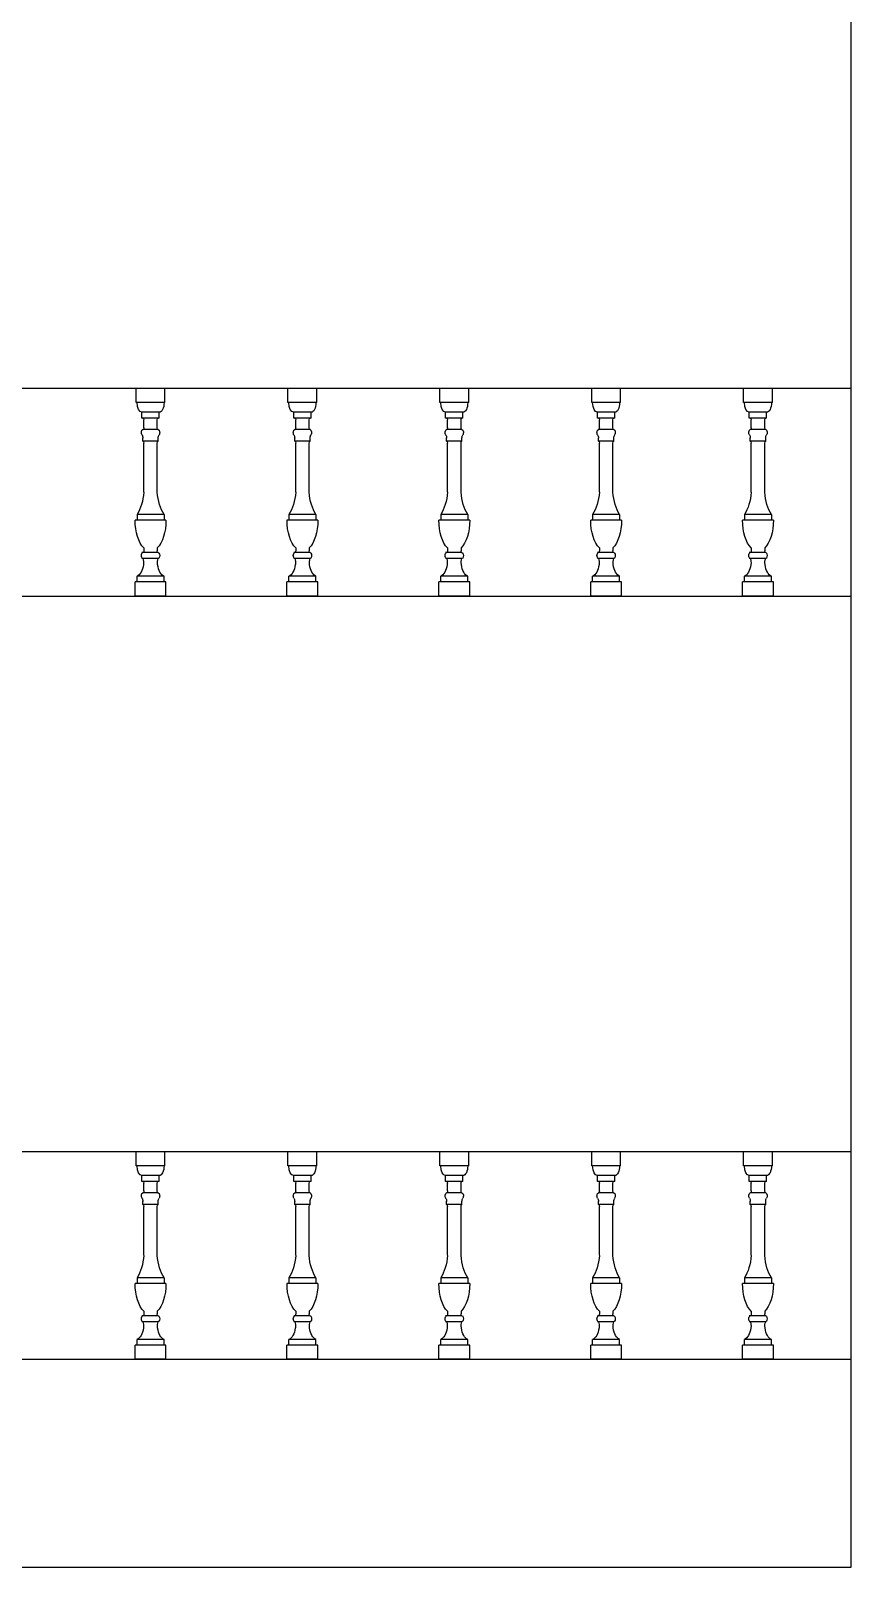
# Model space of a CAD drawing. Header units: metres. Extents: x 145568 to 146222, y 212280 to 212437.
# Drawn here: x 145995.51 to 145999.1, y 212395.85 to 212402.57 of the extents above; entities that cross this region are included whole.
import ezdxf

# ---------------------------------------------------------------- set-up
doc = ezdxf.new("R2010")
doc.units = ezdxf.units.M

msp = doc.modelspace()

# ---------------------------------------------------------------- linework, layer by layer
at = {"color": 0}
for p, q in [((145999.1019, 212395.8488, -0.0942), (145999.1019, 212403.4388, -0.0942)), ((145989.5819, 212401.0088, -0.0942), (145999.1019, 212401.0088, -0.0942)), ((145995.9714, 212400.9449, -0.0942), (145995.9714, 212401.0088, -0.0942)), ((145995.9714, 212401.0088, -0.0942), (145996.0979, 212401.0088, -0.0942)), ((145996.0979, 212400.9449, -0.0942), (145996.0979, 212401.0088, -0.0942)), ((145996.6361, 212400.9449, -0.0942), (145996.6361, 212401.0088, -0.0942)), ((145996.6361, 212401.0088, -0.0942), (145996.7626, 212401.0088, -0.0942)), ((145996.7626, 212400.9449, -0.0942), (145996.7626, 212401.0088, -0.0942)), ((145997.3008, 212400.9449, -0.0942), (145997.3008, 212401.0088, -0.0942)), ((145997.3008, 212401.0088, -0.0942), (145997.4273, 212401.0088, -0.0942)), ((145997.4273, 212400.9449, -0.0942), (145997.4273, 212401.0088, -0.0942)), ((145997.9655, 212400.9449, -0.0942), (145997.9655, 212401.0088, -0.0942)), ((145997.9655, 212401.0088, -0.0942), (145998.092, 212401.0088, -0.0942)), ((145998.092, 212400.9449, -0.0942), (145998.092, 212401.0088, -0.0942)), ((145998.6302, 212400.9449, -0.0942), (145998.6302, 212401.0088, -0.0942)), ((145998.6302, 212401.0088, -0.0942), (145998.7567, 212401.0088, -0.0942)), ((145998.7567, 212400.9449, -0.0942), (145998.7567, 212401.0088, -0.0942)), ((145996.0979, 212400.9449, -0.0942), (145995.9714, 212400.9449, -0.0942)), ((145996.0726, 212400.9027, -0.0942), (145995.9967, 212400.9027, -0.0942)), ((145995.9967, 212400.8774, -0.0942), (145995.9967, 212400.9027, -0.0942)), ((145996.0726, 212400.8774, -0.0942), (145996.0726, 212400.9027, -0.0942)), ((145996.7626, 212400.9449, -0.0942), (145996.6361, 212400.9449, -0.0942)), ((145996.7373, 212400.9027, -0.0942), (145996.6614, 212400.9027, -0.0942)), ((145996.6614, 212400.8774, -0.0942), (145996.6614, 212400.9027, -0.0942)), ((145996.7373, 212400.8774, -0.0942), (145996.7373, 212400.9027, -0.0942)), ((145997.4273, 212400.9449, -0.0942), (145997.3008, 212400.9449, -0.0942)), ((145997.402, 212400.9027, -0.0942), (145997.3261, 212400.9027, -0.0942)), ((145997.3261, 212400.8774, -0.0942), (145997.3261, 212400.9027, -0.0942)), ((145997.402, 212400.8774, -0.0942), (145997.402, 212400.9027, -0.0942)), ((145998.092, 212400.9449, -0.0942), (145997.9655, 212400.9449, -0.0942)), ((145998.0667, 212400.9027, -0.0942), (145997.9908, 212400.9027, -0.0942)), ((145997.9908, 212400.8774, -0.0942), (145997.9908, 212400.9027, -0.0942)), ((145998.0667, 212400.8774, -0.0942), (145998.0667, 212400.9027, -0.0942)), ((145998.7567, 212400.9449, -0.0942), (145998.6302, 212400.9449, -0.0942)), ((145998.7314, 212400.9027, -0.0942), (145998.6555, 212400.9027, -0.0942)), ((145998.6555, 212400.8774, -0.0942), (145998.6555, 212400.9027, -0.0942)), ((145998.7314, 212400.8774, -0.0942), (145998.7314, 212400.9027, -0.0942)), ((145996.0726, 212400.8774, -0.0942), (145995.9967, 212400.8774, -0.0942)), ((145996.0684, 212400.8269, -0.0942), (145996.001, 212400.8269, -0.0942)), ((145996.0052, 212400.8353, -0.0942), (145996.0052, 212400.869, -0.0942)), ((145996.0642, 212400.8353, -0.0942), (145996.0642, 212400.869, -0.0942)), ((145996.7373, 212400.8774, -0.0942), (145996.6614, 212400.8774, -0.0942)), ((145996.7331, 212400.8269, -0.0942), (145996.6657, 212400.8269, -0.0942)), ((145996.6699, 212400.8353, -0.0942), (145996.6699, 212400.869, -0.0942)), ((145996.7289, 212400.8353, -0.0942), (145996.7289, 212400.869, -0.0942)), ((145997.402, 212400.8774, -0.0942), (145997.3261, 212400.8774, -0.0942)), ((145997.3978, 212400.8269, -0.0942), (145997.3304, 212400.8269, -0.0942)), ((145997.3346, 212400.8353, -0.0942), (145997.3346, 212400.869, -0.0942)), ((145997.3936, 212400.8353, -0.0942), (145997.3936, 212400.869, -0.0942)), ((145998.0667, 212400.8774, -0.0942), (145997.9908, 212400.8774, -0.0942)), ((145998.0625, 212400.8269, -0.0942), (145997.9951, 212400.8269, -0.0942)), ((145997.9993, 212400.8353, -0.0942), (145997.9993, 212400.869, -0.0942)), ((145998.0583, 212400.8353, -0.0942), (145998.0583, 212400.869, -0.0942)), ((145998.7314, 212400.8774, -0.0942), (145998.6555, 212400.8774, -0.0942)), ((145998.7272, 212400.8269, -0.0942), (145998.6598, 212400.8269, -0.0942)), ((145998.664, 212400.8353, -0.0942), (145998.664, 212400.869, -0.0942)), ((145998.723, 212400.8353, -0.0942), (145998.723, 212400.869, -0.0942)), ((145996.001, 212400.7763, -0.0942), (145996.001, 212400.7906, -0.0942)), ((145996.0684, 212400.7763, -0.0942), (145996.001, 212400.7763, -0.0942)), ((145996.0052, 212400.5538, -0.0942), (145996.0052, 212400.7678, -0.0942)), ((145996.0642, 212400.5538, -0.0942), (145996.0642, 212400.7678, -0.0942)), ((145996.0684, 212400.7763, -0.0942), (145996.0684, 212400.7906, -0.0942)), ((145996.6657, 212400.7763, -0.0942), (145996.6657, 212400.7906, -0.0942)), ((145996.7331, 212400.7763, -0.0942), (145996.6657, 212400.7763, -0.0942)), ((145996.6699, 212400.5538, -0.0942), (145996.6699, 212400.7678, -0.0942)), ((145996.7289, 212400.5538, -0.0942), (145996.7289, 212400.7678, -0.0942)), ((145996.7331, 212400.7763, -0.0942), (145996.7331, 212400.7906, -0.0942)), ((145997.3304, 212400.7763, -0.0942), (145997.3304, 212400.7906, -0.0942)), ((145997.3978, 212400.7763, -0.0942), (145997.3304, 212400.7763, -0.0942)), ((145997.3346, 212400.5538, -0.0942), (145997.3346, 212400.7678, -0.0942)), ((145997.3936, 212400.5538, -0.0942), (145997.3936, 212400.7678, -0.0942)), ((145997.3978, 212400.7763, -0.0942), (145997.3978, 212400.7906, -0.0942)), ((145997.9951, 212400.7763, -0.0942), (145997.9951, 212400.7906, -0.0942)), ((145998.0625, 212400.7763, -0.0942), (145997.9951, 212400.7763, -0.0942)), ((145997.9993, 212400.5538, -0.0942), (145997.9993, 212400.7678, -0.0942)), ((145998.0583, 212400.5538, -0.0942), (145998.0583, 212400.7678, -0.0942)), ((145998.0625, 212400.7763, -0.0942), (145998.0625, 212400.7906, -0.0942)), ((145998.6598, 212400.7763, -0.0942), (145998.6598, 212400.7906, -0.0942)), ((145998.7272, 212400.7763, -0.0942), (145998.6598, 212400.7763, -0.0942)), ((145998.664, 212400.5538, -0.0942), (145998.664, 212400.7678, -0.0942)), ((145998.723, 212400.5538, -0.0942), (145998.723, 212400.7678, -0.0942)), ((145998.7272, 212400.7763, -0.0942), (145998.7272, 212400.7906, -0.0942)), ((145996.1021, 212400.4306, -0.0942), (145995.9672, 212400.4306, -0.0942)), ((145996.0937, 212400.4559, -0.0942), (145995.9757, 212400.4559, -0.0942)), ((145996.0937, 212400.4559, -0.0942), (145995.9757, 212400.4559, -0.0942)), ((145995.9757, 212400.4559, -0.0942), (145995.9757, 212400.4306, -0.0942)), ((145996.0937, 212400.4559, -0.0942), (145996.0937, 212400.4306, -0.0942)), ((145996.7668, 212400.4306, -0.0942), (145996.6319, 212400.4306, -0.0942)), ((145996.7584, 212400.4559, -0.0942), (145996.6404, 212400.4559, -0.0942)), ((145996.7584, 212400.4559, -0.0942), (145996.6404, 212400.4559, -0.0942)), ((145996.6404, 212400.4559, -0.0942), (145996.6404, 212400.4306, -0.0942)), ((145996.7584, 212400.4559, -0.0942), (145996.7584, 212400.4306, -0.0942)), ((145997.4315, 212400.4306, -0.0942), (145997.2966, 212400.4306, -0.0942)), ((145997.4231, 212400.4559, -0.0942), (145997.3051, 212400.4559, -0.0942)), ((145997.4231, 212400.4559, -0.0942), (145997.3051, 212400.4559, -0.0942)), ((145997.3051, 212400.4559, -0.0942), (145997.3051, 212400.4306, -0.0942)), ((145997.4231, 212400.4559, -0.0942), (145997.4231, 212400.4306, -0.0942)), ((145998.0962, 212400.4306, -0.0942), (145997.9613, 212400.4306, -0.0942)), ((145998.0878, 212400.4559, -0.0942), (145997.9698, 212400.4559, -0.0942)), ((145998.0878, 212400.4559, -0.0942), (145997.9698, 212400.4559, -0.0942)), ((145997.9698, 212400.4559, -0.0942), (145997.9698, 212400.4306, -0.0942)), ((145998.0878, 212400.4559, -0.0942), (145998.0878, 212400.4306, -0.0942)), ((145998.7609, 212400.4306, -0.0942), (145998.626, 212400.4306, -0.0942)), ((145998.7525, 212400.4559, -0.0942), (145998.6345, 212400.4559, -0.0942)), ((145998.7525, 212400.4559, -0.0942), (145998.6345, 212400.4559, -0.0942)), ((145998.6345, 212400.4559, -0.0942), (145998.6345, 212400.4306, -0.0942)), ((145998.7525, 212400.4559, -0.0942), (145998.7525, 212400.4306, -0.0942)), ((145996.0684, 212400.2886, -0.0942), (145995.9967, 212400.2886, -0.0942)), ((145996.0052, 212400.3093, -0.0942), (145996.0052, 212400.2971, -0.0942)), ((145996.0642, 212400.3093, -0.0942), (145996.0642, 212400.2971, -0.0942)), ((145996.7331, 212400.2886, -0.0942), (145996.6614, 212400.2886, -0.0942)), ((145996.6699, 212400.3093, -0.0942), (145996.6699, 212400.2971, -0.0942)), ((145996.7289, 212400.3093, -0.0942), (145996.7289, 212400.2971, -0.0942)), ((145997.3978, 212400.2886, -0.0942), (145997.3261, 212400.2886, -0.0942)), ((145997.3346, 212400.3093, -0.0942), (145997.3346, 212400.2971, -0.0942)), ((145997.3936, 212400.3093, -0.0942), (145997.3936, 212400.2971, -0.0942)), ((145998.0625, 212400.2886, -0.0942), (145997.9908, 212400.2886, -0.0942)), ((145997.9993, 212400.3093, -0.0942), (145997.9993, 212400.2971, -0.0942)), ((145998.0583, 212400.3093, -0.0942), (145998.0583, 212400.2971, -0.0942)), ((145998.7272, 212400.2886, -0.0942), (145998.6555, 212400.2886, -0.0942)), ((145998.664, 212400.3093, -0.0942), (145998.664, 212400.2971, -0.0942)), ((145998.723, 212400.3093, -0.0942), (145998.723, 212400.2971, -0.0942)), ((145996.0684, 212400.2633, -0.0942), (145995.9967, 212400.2633, -0.0942)), ((145996.7331, 212400.2633, -0.0942), (145996.6614, 212400.2633, -0.0942)), ((145997.3978, 212400.2633, -0.0942), (145997.3261, 212400.2633, -0.0942)), ((145998.0625, 212400.2633, -0.0942), (145997.9908, 212400.2633, -0.0942)), ((145998.7272, 212400.2633, -0.0942), (145998.6555, 212400.2633, -0.0942)), ((145996.1021, 212400.1608, -0.0942), (145995.9672, 212400.1608, -0.0942)), ((145995.9672, 212400.0988, -0.0942), (145995.9672, 212400.1608, -0.0942)), ((145995.9672, 212400.0988, -0.0942), (145995.9672, 212400.1608, -0.0942)), ((145996.0937, 212400.1861, -0.0942), (145995.9757, 212400.1861, -0.0942)), ((145995.9757, 212400.1608, -0.0942), (145995.9757, 212400.1861, -0.0942)), ((145996.0937, 212400.1608, -0.0942), (145996.0937, 212400.1861, -0.0942)), ((145996.1021, 212400.0988, -0.0942), (145996.1021, 212400.1608, -0.0942)), ((145996.1021, 212400.0988, -0.0942), (145996.1021, 212400.1608, -0.0942)), ((145996.7668, 212400.1608, -0.0942), (145996.6319, 212400.1608, -0.0942)), ((145996.6319, 212400.0988, -0.0942), (145996.6319, 212400.1608, -0.0942)), ((145996.6319, 212400.0988, -0.0942), (145996.6319, 212400.1608, -0.0942)), ((145996.7584, 212400.1861, -0.0942), (145996.6404, 212400.1861, -0.0942)), ((145996.6404, 212400.1608, -0.0942), (145996.6404, 212400.1861, -0.0942)), ((145996.7584, 212400.1608, -0.0942), (145996.7584, 212400.1861, -0.0942)), ((145996.7668, 212400.0988, -0.0942), (145996.7668, 212400.1608, -0.0942)), ((145996.7668, 212400.0988, -0.0942), (145996.7668, 212400.1608, -0.0942)), ((145997.4315, 212400.1608, -0.0942), (145997.2966, 212400.1608, -0.0942)), ((145997.2966, 212400.0988, -0.0942), (145997.2966, 212400.1608, -0.0942)), ((145997.2966, 212400.0988, -0.0942), (145997.2966, 212400.1608, -0.0942)), ((145997.4231, 212400.1861, -0.0942), (145997.3051, 212400.1861, -0.0942)), ((145997.3051, 212400.1608, -0.0942), (145997.3051, 212400.1861, -0.0942)), ((145997.4231, 212400.1608, -0.0942), (145997.4231, 212400.1861, -0.0942)), ((145997.4315, 212400.0988, -0.0942), (145997.4315, 212400.1608, -0.0942)), ((145997.4315, 212400.0988, -0.0942), (145997.4315, 212400.1608, -0.0942)), ((145998.0962, 212400.1608, -0.0942), (145997.9613, 212400.1608, -0.0942)), ((145997.9613, 212400.0988, -0.0942), (145997.9613, 212400.1608, -0.0942)), ((145997.9613, 212400.0988, -0.0942), (145997.9613, 212400.1608, -0.0942)), ((145998.0878, 212400.1861, -0.0942), (145997.9698, 212400.1861, -0.0942)), ((145997.9698, 212400.1608, -0.0942), (145997.9698, 212400.1861, -0.0942)), ((145998.0878, 212400.1608, -0.0942), (145998.0878, 212400.1861, -0.0942)), ((145998.0962, 212400.0988, -0.0942), (145998.0962, 212400.1608, -0.0942)), ((145998.0962, 212400.0988, -0.0942), (145998.0962, 212400.1608, -0.0942)), ((145998.7609, 212400.1608, -0.0942), (145998.626, 212400.1608, -0.0942)), ((145998.626, 212400.0988, -0.0942), (145998.626, 212400.1608, -0.0942)), ((145998.626, 212400.0988, -0.0942), (145998.626, 212400.1608, -0.0942)), ((145998.7525, 212400.1861, -0.0942), (145998.6345, 212400.1861, -0.0942)), ((145998.6345, 212400.1608, -0.0942), (145998.6345, 212400.1861, -0.0942)), ((145998.7525, 212400.1608, -0.0942), (145998.7525, 212400.1861, -0.0942)), ((145998.7609, 212400.0988, -0.0942), (145998.7609, 212400.1608, -0.0942)), ((145998.7609, 212400.0988, -0.0942), (145998.7609, 212400.1608, -0.0942)), ((145989.5819, 212400.0988, -0.0942), (145999.1019, 212400.0988, -0.0942)), ((145996.1021, 212400.0988, -0.0942), (145995.9672, 212400.0988, -0.0942)), ((145996.7668, 212400.0988, -0.0942), (145996.6319, 212400.0988, -0.0942)), ((145997.4315, 212400.0988, -0.0942), (145997.2966, 212400.0988, -0.0942)), ((145998.0962, 212400.0988, -0.0942), (145997.9613, 212400.0988, -0.0942)), ((145998.7609, 212400.0988, -0.0942), (145998.626, 212400.0988, -0.0942)), ((145989.5819, 212397.6688, -0.0942), (145999.1019, 212397.6688, -0.0942)), ((145995.9714, 212397.6049, -0.0942), (145995.9714, 212397.6688, -0.0942)), ((145995.9714, 212397.6688, -0.0942), (145996.0979, 212397.6688, -0.0942)), ((145996.0979, 212397.6049, -0.0942), (145996.0979, 212397.6688, -0.0942)), ((145996.6361, 212397.6049, -0.0942), (145996.6361, 212397.6688, -0.0942)), ((145996.6361, 212397.6688, -0.0942), (145996.7626, 212397.6688, -0.0942)), ((145996.7626, 212397.6049, -0.0942), (145996.7626, 212397.6688, -0.0942)), ((145997.3008, 212397.6049, -0.0942), (145997.3008, 212397.6688, -0.0942)), ((145997.3008, 212397.6688, -0.0942), (145997.4273, 212397.6688, -0.0942)), ((145997.4273, 212397.6049, -0.0942), (145997.4273, 212397.6688, -0.0942)), ((145997.9655, 212397.6049, -0.0942), (145997.9655, 212397.6688, -0.0942)), ((145997.9655, 212397.6688, -0.0942), (145998.092, 212397.6688, -0.0942)), ((145998.092, 212397.6049, -0.0942), (145998.092, 212397.6688, -0.0942)), ((145998.6302, 212397.6049, -0.0942), (145998.6302, 212397.6688, -0.0942)), ((145998.6302, 212397.6688, -0.0942), (145998.7567, 212397.6688, -0.0942)), ((145998.7567, 212397.6049, -0.0942), (145998.7567, 212397.6688, -0.0942)), ((145996.0979, 212397.6049, -0.0942), (145995.9714, 212397.6049, -0.0942)), ((145996.7626, 212397.6049, -0.0942), (145996.6361, 212397.6049, -0.0942)), ((145997.4273, 212397.6049, -0.0942), (145997.3008, 212397.6049, -0.0942)), ((145998.092, 212397.6049, -0.0942), (145997.9655, 212397.6049, -0.0942)), ((145998.7567, 212397.6049, -0.0942), (145998.6302, 212397.6049, -0.0942)), ((145996.0726, 212397.5627, -0.0942), (145995.9967, 212397.5627, -0.0942)), ((145995.9967, 212397.5374, -0.0942), (145995.9967, 212397.5627, -0.0942)), ((145996.0726, 212397.5374, -0.0942), (145995.9967, 212397.5374, -0.0942)), ((145996.0052, 212397.4953, -0.0942), (145996.0052, 212397.529, -0.0942)), ((145996.0642, 212397.4953, -0.0942), (145996.0642, 212397.529, -0.0942)), ((145996.0726, 212397.5374, -0.0942), (145996.0726, 212397.5627, -0.0942)), ((145996.7373, 212397.5627, -0.0942), (145996.6614, 212397.5627, -0.0942)), ((145996.6614, 212397.5374, -0.0942), (145996.6614, 212397.5627, -0.0942)), ((145996.7373, 212397.5374, -0.0942), (145996.6614, 212397.5374, -0.0942)), ((145996.6699, 212397.4953, -0.0942), (145996.6699, 212397.529, -0.0942)), ((145996.7289, 212397.4953, -0.0942), (145996.7289, 212397.529, -0.0942)), ((145996.7373, 212397.5374, -0.0942), (145996.7373, 212397.5627, -0.0942)), ((145997.402, 212397.5627, -0.0942), (145997.3261, 212397.5627, -0.0942)), ((145997.3261, 212397.5374, -0.0942), (145997.3261, 212397.5627, -0.0942)), ((145997.402, 212397.5374, -0.0942), (145997.3261, 212397.5374, -0.0942)), ((145997.3346, 212397.4953, -0.0942), (145997.3346, 212397.529, -0.0942)), ((145997.3936, 212397.4953, -0.0942), (145997.3936, 212397.529, -0.0942)), ((145997.402, 212397.5374, -0.0942), (145997.402, 212397.5627, -0.0942)), ((145998.0667, 212397.5627, -0.0942), (145997.9908, 212397.5627, -0.0942)), ((145997.9908, 212397.5374, -0.0942), (145997.9908, 212397.5627, -0.0942)), ((145998.0667, 212397.5374, -0.0942), (145997.9908, 212397.5374, -0.0942)), ((145997.9993, 212397.4953, -0.0942), (145997.9993, 212397.529, -0.0942)), ((145998.0583, 212397.4953, -0.0942), (145998.0583, 212397.529, -0.0942)), ((145998.0667, 212397.5374, -0.0942), (145998.0667, 212397.5627, -0.0942)), ((145998.7314, 212397.5627, -0.0942), (145998.6555, 212397.5627, -0.0942)), ((145998.6555, 212397.5374, -0.0942), (145998.6555, 212397.5627, -0.0942)), ((145998.7314, 212397.5374, -0.0942), (145998.6555, 212397.5374, -0.0942)), ((145998.664, 212397.4953, -0.0942), (145998.664, 212397.529, -0.0942)), ((145998.723, 212397.4953, -0.0942), (145998.723, 212397.529, -0.0942)), ((145998.7314, 212397.5374, -0.0942), (145998.7314, 212397.5627, -0.0942)), ((145996.0684, 212397.4869, -0.0942), (145996.001, 212397.4869, -0.0942)), ((145996.7331, 212397.4869, -0.0942), (145996.6657, 212397.4869, -0.0942)), ((145997.3978, 212397.4869, -0.0942), (145997.3304, 212397.4869, -0.0942)), ((145998.0625, 212397.4869, -0.0942), (145997.9951, 212397.4869, -0.0942)), ((145998.7272, 212397.4869, -0.0942), (145998.6598, 212397.4869, -0.0942)), ((145996.001, 212397.4363, -0.0942), (145996.001, 212397.4506, -0.0942)), ((145996.0684, 212397.4363, -0.0942), (145996.001, 212397.4363, -0.0942)), ((145996.0052, 212397.2138, -0.0942), (145996.0052, 212397.4278, -0.0942)), ((145996.0642, 212397.2138, -0.0942), (145996.0642, 212397.4278, -0.0942)), ((145996.0684, 212397.4363, -0.0942), (145996.0684, 212397.4506, -0.0942)), ((145996.6657, 212397.4363, -0.0942), (145996.6657, 212397.4506, -0.0942)), ((145996.7331, 212397.4363, -0.0942), (145996.6657, 212397.4363, -0.0942)), ((145996.6699, 212397.2138, -0.0942), (145996.6699, 212397.4278, -0.0942)), ((145996.7289, 212397.2138, -0.0942), (145996.7289, 212397.4278, -0.0942)), ((145996.7331, 212397.4363, -0.0942), (145996.7331, 212397.4506, -0.0942)), ((145997.3304, 212397.4363, -0.0942), (145997.3304, 212397.4506, -0.0942)), ((145997.3978, 212397.4363, -0.0942), (145997.3304, 212397.4363, -0.0942)), ((145997.3346, 212397.2138, -0.0942), (145997.3346, 212397.4278, -0.0942)), ((145997.3936, 212397.2138, -0.0942), (145997.3936, 212397.4278, -0.0942)), ((145997.3978, 212397.4363, -0.0942), (145997.3978, 212397.4506, -0.0942)), ((145997.9951, 212397.4363, -0.0942), (145997.9951, 212397.4506, -0.0942)), ((145998.0625, 212397.4363, -0.0942), (145997.9951, 212397.4363, -0.0942)), ((145997.9993, 212397.2138, -0.0942), (145997.9993, 212397.4278, -0.0942)), ((145998.0583, 212397.2138, -0.0942), (145998.0583, 212397.4278, -0.0942)), ((145998.0625, 212397.4363, -0.0942), (145998.0625, 212397.4506, -0.0942)), ((145998.6598, 212397.4363, -0.0942), (145998.6598, 212397.4506, -0.0942)), ((145998.7272, 212397.4363, -0.0942), (145998.6598, 212397.4363, -0.0942)), ((145998.664, 212397.2138, -0.0942), (145998.664, 212397.4278, -0.0942)), ((145998.723, 212397.2138, -0.0942), (145998.723, 212397.4278, -0.0942)), ((145998.7272, 212397.4363, -0.0942), (145998.7272, 212397.4506, -0.0942)), ((145996.1021, 212397.0906, -0.0942), (145995.9672, 212397.0906, -0.0942)), ((145996.0937, 212397.1159, -0.0942), (145995.9757, 212397.1159, -0.0942)), ((145996.0937, 212397.1159, -0.0942), (145995.9757, 212397.1159, -0.0942)), ((145995.9757, 212397.1159, -0.0942), (145995.9757, 212397.0906, -0.0942)), ((145996.0937, 212397.1159, -0.0942), (145996.0937, 212397.0906, -0.0942)), ((145996.7668, 212397.0906, -0.0942), (145996.6319, 212397.0906, -0.0942)), ((145996.7584, 212397.1159, -0.0942), (145996.6404, 212397.1159, -0.0942)), ((145996.7584, 212397.1159, -0.0942), (145996.6404, 212397.1159, -0.0942)), ((145996.6404, 212397.1159, -0.0942), (145996.6404, 212397.0906, -0.0942)), ((145996.7584, 212397.1159, -0.0942), (145996.7584, 212397.0906, -0.0942)), ((145997.4315, 212397.0906, -0.0942), (145997.2966, 212397.0906, -0.0942)), ((145997.4231, 212397.1159, -0.0942), (145997.3051, 212397.1159, -0.0942)), ((145997.4231, 212397.1159, -0.0942), (145997.3051, 212397.1159, -0.0942)), ((145997.3051, 212397.1159, -0.0942), (145997.3051, 212397.0906, -0.0942)), ((145997.4231, 212397.1159, -0.0942), (145997.4231, 212397.0906, -0.0942)), ((145998.0962, 212397.0906, -0.0942), (145997.9613, 212397.0906, -0.0942)), ((145998.0878, 212397.1159, -0.0942), (145997.9698, 212397.1159, -0.0942)), ((145998.0878, 212397.1159, -0.0942), (145997.9698, 212397.1159, -0.0942)), ((145997.9698, 212397.1159, -0.0942), (145997.9698, 212397.0906, -0.0942)), ((145998.0878, 212397.1159, -0.0942), (145998.0878, 212397.0906, -0.0942)), ((145998.7609, 212397.0906, -0.0942), (145998.626, 212397.0906, -0.0942)), ((145998.7525, 212397.1159, -0.0942), (145998.6345, 212397.1159, -0.0942)), ((145998.7525, 212397.1159, -0.0942), (145998.6345, 212397.1159, -0.0942)), ((145998.6345, 212397.1159, -0.0942), (145998.6345, 212397.0906, -0.0942)), ((145998.7525, 212397.1159, -0.0942), (145998.7525, 212397.0906, -0.0942)), ((145996.0684, 212396.9486, -0.0942), (145995.9967, 212396.9486, -0.0942)), ((145996.0684, 212396.9233, -0.0942), (145995.9967, 212396.9233, -0.0942)), ((145996.0052, 212396.9693, -0.0942), (145996.0052, 212396.9571, -0.0942)), ((145996.0642, 212396.9693, -0.0942), (145996.0642, 212396.9571, -0.0942)), ((145996.7331, 212396.9486, -0.0942), (145996.6614, 212396.9486, -0.0942)), ((145996.7331, 212396.9233, -0.0942), (145996.6614, 212396.9233, -0.0942)), ((145996.6699, 212396.9693, -0.0942), (145996.6699, 212396.9571, -0.0942)), ((145996.7289, 212396.9693, -0.0942), (145996.7289, 212396.9571, -0.0942)), ((145997.3978, 212396.9486, -0.0942), (145997.3261, 212396.9486, -0.0942)), ((145997.3978, 212396.9233, -0.0942), (145997.3261, 212396.9233, -0.0942)), ((145997.3346, 212396.9693, -0.0942), (145997.3346, 212396.9571, -0.0942)), ((145997.3936, 212396.9693, -0.0942), (145997.3936, 212396.9571, -0.0942)), ((145998.0625, 212396.9486, -0.0942), (145997.9908, 212396.9486, -0.0942)), ((145998.0625, 212396.9233, -0.0942), (145997.9908, 212396.9233, -0.0942)), ((145997.9993, 212396.9693, -0.0942), (145997.9993, 212396.9571, -0.0942)), ((145998.0583, 212396.9693, -0.0942), (145998.0583, 212396.9571, -0.0942)), ((145998.7272, 212396.9486, -0.0942), (145998.6555, 212396.9486, -0.0942)), ((145998.7272, 212396.9233, -0.0942), (145998.6555, 212396.9233, -0.0942)), ((145998.664, 212396.9693, -0.0942), (145998.664, 212396.9571, -0.0942)), ((145998.723, 212396.9693, -0.0942), (145998.723, 212396.9571, -0.0942)), ((145996.1021, 212396.8208, -0.0942), (145995.9672, 212396.8208, -0.0942)), ((145995.9672, 212396.7588, -0.0942), (145995.9672, 212396.8208, -0.0942)), ((145995.9672, 212396.7588, -0.0942), (145995.9672, 212396.8208, -0.0942)), ((145996.0937, 212396.8461, -0.0942), (145995.9757, 212396.8461, -0.0942)), ((145995.9757, 212396.8208, -0.0942), (145995.9757, 212396.8461, -0.0942)), ((145996.0937, 212396.8208, -0.0942), (145996.0937, 212396.8461, -0.0942)), ((145996.1021, 212396.7588, -0.0942), (145996.1021, 212396.8208, -0.0942)), ((145996.1021, 212396.7588, -0.0942), (145996.1021, 212396.8208, -0.0942)), ((145996.7668, 212396.8208, -0.0942), (145996.6319, 212396.8208, -0.0942)), ((145996.6319, 212396.7588, -0.0942), (145996.6319, 212396.8208, -0.0942)), ((145996.6319, 212396.7588, -0.0942), (145996.6319, 212396.8208, -0.0942)), ((145996.7584, 212396.8461, -0.0942), (145996.6404, 212396.8461, -0.0942)), ((145996.6404, 212396.8208, -0.0942), (145996.6404, 212396.8461, -0.0942)), ((145996.7584, 212396.8208, -0.0942), (145996.7584, 212396.8461, -0.0942)), ((145996.7668, 212396.7588, -0.0942), (145996.7668, 212396.8208, -0.0942)), ((145996.7668, 212396.7588, -0.0942), (145996.7668, 212396.8208, -0.0942)), ((145997.4315, 212396.8208, -0.0942), (145997.2966, 212396.8208, -0.0942)), ((145997.2966, 212396.7588, -0.0942), (145997.2966, 212396.8208, -0.0942)), ((145997.2966, 212396.7588, -0.0942), (145997.2966, 212396.8208, -0.0942)), ((145997.4231, 212396.8461, -0.0942), (145997.3051, 212396.8461, -0.0942)), ((145997.3051, 212396.8208, -0.0942), (145997.3051, 212396.8461, -0.0942)), ((145997.4231, 212396.8208, -0.0942), (145997.4231, 212396.8461, -0.0942)), ((145997.4315, 212396.7588, -0.0942), (145997.4315, 212396.8208, -0.0942)), ((145997.4315, 212396.7588, -0.0942), (145997.4315, 212396.8208, -0.0942)), ((145998.0962, 212396.8208, -0.0942), (145997.9613, 212396.8208, -0.0942)), ((145997.9613, 212396.7588, -0.0942), (145997.9613, 212396.8208, -0.0942)), ((145997.9613, 212396.7588, -0.0942), (145997.9613, 212396.8208, -0.0942)), ((145998.0878, 212396.8461, -0.0942), (145997.9698, 212396.8461, -0.0942)), ((145997.9698, 212396.8208, -0.0942), (145997.9698, 212396.8461, -0.0942)), ((145998.0878, 212396.8208, -0.0942), (145998.0878, 212396.8461, -0.0942)), ((145998.0962, 212396.7588, -0.0942), (145998.0962, 212396.8208, -0.0942)), ((145998.0962, 212396.7588, -0.0942), (145998.0962, 212396.8208, -0.0942)), ((145998.7609, 212396.8208, -0.0942), (145998.626, 212396.8208, -0.0942)), ((145998.626, 212396.7588, -0.0942), (145998.626, 212396.8208, -0.0942)), ((145998.626, 212396.7588, -0.0942), (145998.626, 212396.8208, -0.0942)), ((145998.7525, 212396.8461, -0.0942), (145998.6345, 212396.8461, -0.0942)), ((145998.6345, 212396.8208, -0.0942), (145998.6345, 212396.8461, -0.0942)), ((145998.7525, 212396.8208, -0.0942), (145998.7525, 212396.8461, -0.0942)), ((145998.7609, 212396.7588, -0.0942), (145998.7609, 212396.8208, -0.0942)), ((145998.7609, 212396.7588, -0.0942), (145998.7609, 212396.8208, -0.0942)), ((145987.0719, 212396.7588, -0.0942), (145999.1019, 212396.7588, -0.0942)), ((145996.1021, 212396.7588, -0.0942), (145995.9672, 212396.7588, -0.0942)), ((145996.7668, 212396.7588, -0.0942), (145996.6319, 212396.7588, -0.0942)), ((145997.4315, 212396.7588, -0.0942), (145997.2966, 212396.7588, -0.0942)), ((145998.0962, 212396.7588, -0.0942), (145997.9613, 212396.7588, -0.0942)), ((145998.7609, 212396.7588, -0.0942), (145998.626, 212396.7588, -0.0942)), ((145989.8119, 212395.8488, -0.0942), (145999.1019, 212395.8488, -0.0942))]:
    msp.add_line(p, q, dxfattribs=at)
at = {"color": 0, "extrusion": (0, 0, -1)}
for centre, major_axis, start_param, end_param in [((145995.9967, 212400.9449, -0.0942), (0, 0.0422), 3.141593, 4.712389), ((145996.0726, 212400.9449, -0.0942), (0, 0.0422), 1.570796, 3.141593), ((145996.6614, 212400.9449, -0.0942), (0, 0.0422), 3.141593, 4.712389), ((145996.7373, 212400.9449, -0.0942), (0, 0.0422), 1.570796, 3.141593), ((145997.3261, 212400.9449, -0.0942), (0, 0.0422), 3.141593, 4.712389), ((145997.402, 212400.9449, -0.0942), (0, 0.0422), 1.570796, 3.141593), ((145997.9908, 212400.9449, -0.0942), (0, 0.0422), 3.141593, 4.712389), ((145998.0667, 212400.9449, -0.0942), (0, 0.0422), 1.570796, 3.141593), ((145998.6555, 212400.9449, -0.0942), (0, 0.0422), 3.141593, 4.712389), ((145998.7314, 212400.9449, -0.0942), (0, 0.0422), 1.570796, 3.141593), ((145996.001, 212400.8142, -0.0942), (0, 0.0126), 3.700595, 6.283185), ((145996.001, 212400.869, -0.0942), (0, 0.00843), 0, 1.570796), ((145996.001, 212400.8353, -0.0942), (0, 0.00843), 1.570796, 3.141593), ((145996.0684, 212400.869, -0.0942), (0, 0.00843), -1.570796, 0), ((145996.0684, 212400.8353, -0.0942), (0, 0.00843), 3.141593, 4.712389), ((145996.0684, 212400.8142, -0.0942), (0, 0.0126), 0, 2.582591), ((145996.6657, 212400.8142, -0.0942), (0, 0.0126), 3.700595, 6.283185), ((145996.6657, 212400.869, -0.0942), (0, 0.00843), 0, 1.570796), ((145996.6657, 212400.8353, -0.0942), (0, 0.00843), 1.570796, 3.141593), ((145996.7331, 212400.869, -0.0942), (0, 0.00843), -1.570796, 0), ((145996.7331, 212400.8353, -0.0942), (0, 0.00843), 3.141593, 4.712389), ((145996.7331, 212400.8142, -0.0942), (0, 0.0126), 0, 2.582591), ((145997.3304, 212400.8142, -0.0942), (0, 0.0126), 3.700595, 6.283185), ((145997.3304, 212400.869, -0.0942), (0, 0.00843), 0, 1.570796), ((145997.3304, 212400.8353, -0.0942), (0, 0.00843), 1.570796, 3.141593), ((145997.3978, 212400.869, -0.0942), (0, 0.00843), -1.570796, 0), ((145997.3978, 212400.8353, -0.0942), (0, 0.00843), 3.141593, 4.712389), ((145997.3978, 212400.8142, -0.0942), (0, 0.0126), 0, 2.582591), ((145997.9951, 212400.8142, -0.0942), (0, 0.0126), 3.700595, 6.283185), ((145997.9951, 212400.869, -0.0942), (0, 0.00843), 0, 1.570796), ((145997.9951, 212400.8353, -0.0942), (0, 0.00843), 1.570796, 3.141593), ((145998.0625, 212400.869, -0.0942), (0, 0.00843), -1.570796, 0), ((145998.0625, 212400.8353, -0.0942), (0, 0.00843), 3.141593, 4.712389), ((145998.0625, 212400.8142, -0.0942), (0, 0.0126), 0, 2.582591), ((145998.6598, 212400.8142, -0.0942), (0, 0.0126), 3.700595, 6.283185), ((145998.6598, 212400.869, -0.0942), (0, 0.00843), 0, 1.570796), ((145998.6598, 212400.8353, -0.0942), (0, 0.00843), 1.570796, 3.141593), ((145998.7272, 212400.869, -0.0942), (0, 0.00843), -1.570796, 0), ((145998.7272, 212400.8353, -0.0942), (0, 0.00843), 3.141593, 4.712389), ((145998.7272, 212400.8142, -0.0942), (0, 0.0126), 0, 2.582591), ((145995.9923, 212400.7898, -0.0942), (0, 0.0173), 0.57463, 1.620162), ((145996.001, 212400.7678, -0.0942), (0, 0.00843), 0, 1.570796), ((145996.0684, 212400.7678, -0.0942), (0, 0.00843), -1.570796, 0), ((145996.0771, 212400.7898, -0.0942), (0, 0.0173), 4.663024, 5.708555), ((145996.657, 212400.7898, -0.0942), (0, 0.0173), 0.57463, 1.620162), ((145996.6657, 212400.7678, -0.0942), (0, 0.00843), 0, 1.570796), ((145996.7331, 212400.7678, -0.0942), (0, 0.00843), -1.570796, 0), ((145996.7418, 212400.7898, -0.0942), (0, 0.0173), 4.663024, 5.708555), ((145997.3217, 212400.7898, -0.0942), (0, 0.0173), 0.57463, 1.620162), ((145997.3304, 212400.7678, -0.0942), (0, 0.00843), 0, 1.570796), ((145997.3978, 212400.7678, -0.0942), (0, 0.00843), -1.570796, 0), ((145997.4065, 212400.7898, -0.0942), (0, 0.0173), 4.663024, 5.708555), ((145997.9864, 212400.7898, -0.0942), (0, 0.0173), 0.57463, 1.620162), ((145997.9951, 212400.7678, -0.0942), (0, 0.00843), 0, 1.570796), ((145998.0625, 212400.7678, -0.0942), (0, 0.00843), -1.570796, 0), ((145998.0712, 212400.7898, -0.0942), (0, 0.0173), 4.663024, 5.708555), ((145998.6511, 212400.7898, -0.0942), (0, 0.0173), 0.57463, 1.620162), ((145998.6598, 212400.7678, -0.0942), (0, 0.00843), 0, 1.570796), ((145998.7272, 212400.7678, -0.0942), (0, 0.00843), -1.570796, 0), ((145998.7359, 212400.7898, -0.0942), (0, 0.0173), 4.663024, 5.708555), ((145995.9305, 212400.5771, -0.0942), (0, 0.1512), 1.725778, 2.50097), ((145996.1389, 212400.5771, -0.0942), (0, 0.1512), 3.782216, 4.557408), ((145996.5952, 212400.5771, -0.0942), (0, 0.1512), 1.725778, 2.50097), ((145996.8036, 212400.5771, -0.0942), (0, 0.1512), 3.782216, 4.557408), ((145997.2599, 212400.5771, -0.0942), (0, 0.1512), 1.725778, 2.50097), ((145997.4683, 212400.5771, -0.0942), (0, 0.1512), 3.782216, 4.557408), ((145997.9246, 212400.5771, -0.0942), (0, 0.1512), 1.725778, 2.50097), ((145998.133, 212400.5771, -0.0942), (0, 0.1512), 3.782216, 4.557408), ((145998.5893, 212400.5771, -0.0942), (0, 0.1512), 1.725778, 2.50097), ((145998.7977, 212400.5771, -0.0942), (0, 0.1512), 3.782216, 4.557408), ((145996.0347, 212400.4306, -0.0942), (0, 0.1349), 3.594409, 4.712389), ((145996.0347, 212400.4306, -0.0942), (0, 0.1349), 1.570796, 2.688776), ((145996.6994, 212400.4306, -0.0942), (0, 0.1349), 3.594409, 4.712389), ((145996.6994, 212400.4306, -0.0942), (0, 0.1349), 1.570796, 2.688776), ((145997.3641, 212400.4306, -0.0942), (0, 0.1349), 3.594409, 4.712389), ((145997.3641, 212400.4306, -0.0942), (0, 0.1349), 1.570796, 2.688776), ((145998.0288, 212400.4306, -0.0942), (0, 0.1349), 3.594409, 4.712389), ((145998.0288, 212400.4306, -0.0942), (0, 0.1349), 1.570796, 2.688776), ((145998.6935, 212400.4306, -0.0942), (0, 0.1349), 3.594409, 4.712389), ((145998.6935, 212400.4306, -0.0942), (0, 0.1349), 1.570796, 2.688776), ((145996.001, 212400.276, -0.0942), (0, 0.0126), 3.141593, 6.283185), ((145996.001, 212400.2971, -0.0942), (0, 0.00843), 1.570796, 3.141593), ((145996.0684, 212400.2971, -0.0942), (0, 0.00843), 3.141593, 4.712389), ((145996.0684, 212400.276, -0.0942), (0, 0.0126), 0, 3.141593), ((145996.6657, 212400.276, -0.0942), (0, 0.0126), 3.141593, 6.283185), ((145996.6657, 212400.2971, -0.0942), (0, 0.00843), 1.570796, 3.141593), ((145996.7331, 212400.2971, -0.0942), (0, 0.00843), 3.141593, 4.712389), ((145996.7331, 212400.276, -0.0942), (0, 0.0126), 0, 3.141593), ((145997.3304, 212400.276, -0.0942), (0, 0.0126), 3.141593, 6.283185), ((145997.3304, 212400.2971, -0.0942), (0, 0.00843), 1.570796, 3.141593), ((145997.3978, 212400.2971, -0.0942), (0, 0.00843), 3.141593, 4.712389), ((145997.3978, 212400.276, -0.0942), (0, 0.0126), 0, 3.141593), ((145997.9951, 212400.276, -0.0942), (0, 0.0126), 3.141593, 6.283185), ((145997.9951, 212400.2971, -0.0942), (0, 0.00843), 1.570796, 3.141593), ((145998.0625, 212400.2971, -0.0942), (0, 0.00843), 3.141593, 4.712389), ((145998.0625, 212400.276, -0.0942), (0, 0.0126), 0, 3.141593), ((145998.6598, 212400.276, -0.0942), (0, 0.0126), 3.141593, 6.283185), ((145998.6598, 212400.2971, -0.0942), (0, 0.00843), 1.570796, 3.141593), ((145998.7272, 212400.2971, -0.0942), (0, 0.00843), 3.141593, 4.712389), ((145998.7272, 212400.276, -0.0942), (0, 0.0126), 0, 3.141593), ((145995.9701, 212400.255, -0.0942), (0, 0.0697), 1.841916, 2.98179), ((145995.9891, 212400.2444, -0.0942), (0, 0.0304), 0.897836, 1.841916), ((145996.0803, 212400.2444, -0.0942), (0, 0.0304), 4.441269, 5.38535), ((145996.0992, 212400.255, -0.0942), (0, 0.0697), 3.301395, 4.441269), ((145996.6348, 212400.255, -0.0942), (0, 0.0697), 1.841916, 2.98179), ((145996.6538, 212400.2444, -0.0942), (0, 0.0304), 0.897836, 1.841916), ((145996.745, 212400.2444, -0.0942), (0, 0.0304), 4.441269, 5.38535), ((145996.7639, 212400.255, -0.0942), (0, 0.0697), 3.301395, 4.441269), ((145997.2995, 212400.255, -0.0942), (0, 0.0697), 1.841916, 2.98179), ((145997.3185, 212400.2444, -0.0942), (0, 0.0304), 0.897836, 1.841916), ((145997.4097, 212400.2444, -0.0942), (0, 0.0304), 4.441269, 5.38535), ((145997.4286, 212400.255, -0.0942), (0, 0.0697), 3.301395, 4.441269), ((145997.9642, 212400.255, -0.0942), (0, 0.0697), 1.841916, 2.98179), ((145997.9832, 212400.2444, -0.0942), (0, 0.0304), 0.897836, 1.841916), ((145998.0744, 212400.2444, -0.0942), (0, 0.0304), 4.441269, 5.38535), ((145998.0933, 212400.255, -0.0942), (0, 0.0697), 3.301395, 4.441269), ((145998.6289, 212400.255, -0.0942), (0, 0.0697), 1.841916, 2.98179), ((145998.6479, 212400.2444, -0.0942), (0, 0.0304), 0.897836, 1.841916), ((145998.7391, 212400.2444, -0.0942), (0, 0.0304), 4.441269, 5.38535), ((145998.758, 212400.255, -0.0942), (0, 0.0697), 3.301395, 4.441269), ((145995.9967, 212397.6049, -0.0942), (0, 0.0422), 3.141593, 4.712389), ((145996.0726, 212397.6049, -0.0942), (0, 0.0422), 1.570796, 3.141593), ((145996.6614, 212397.6049, -0.0942), (0, 0.0422), 3.141593, 4.712389), ((145996.7373, 212397.6049, -0.0942), (0, 0.0422), 1.570796, 3.141593), ((145997.3261, 212397.6049, -0.0942), (0, 0.0422), 3.141593, 4.712389), ((145997.402, 212397.6049, -0.0942), (0, 0.0422), 1.570796, 3.141593), ((145997.9908, 212397.6049, -0.0942), (0, 0.0422), 3.141593, 4.712389), ((145998.0667, 212397.6049, -0.0942), (0, 0.0422), 1.570796, 3.141593), ((145998.6555, 212397.6049, -0.0942), (0, 0.0422), 3.141593, 4.712389), ((145998.7314, 212397.6049, -0.0942), (0, 0.0422), 1.570796, 3.141593), ((145996.001, 212397.529, -0.0942), (0, 0.00843), 0, 1.570796), ((145996.0684, 212397.529, -0.0942), (0, 0.00843), -1.570796, 0), ((145996.6657, 212397.529, -0.0942), (0, 0.00843), 0, 1.570796), ((145996.7331, 212397.529, -0.0942), (0, 0.00843), -1.570796, 0), ((145997.3304, 212397.529, -0.0942), (0, 0.00843), 0, 1.570796), ((145997.3978, 212397.529, -0.0942), (0, 0.00843), -1.570796, 0), ((145997.9951, 212397.529, -0.0942), (0, 0.00843), 0, 1.570796), ((145998.0625, 212397.529, -0.0942), (0, 0.00843), -1.570796, 0), ((145998.6598, 212397.529, -0.0942), (0, 0.00843), 0, 1.570796), ((145998.7272, 212397.529, -0.0942), (0, 0.00843), -1.570796, 0), ((145996.001, 212397.4742, -0.0942), (0, 0.0126), 3.700595, 6.283185), ((145995.9923, 212397.4498, -0.0942), (0, 0.0173), 0.57463, 1.620162), ((145996.001, 212397.4953, -0.0942), (0, 0.00843), 1.570796, 3.141593), ((145996.0684, 212397.4953, -0.0942), (0, 0.00843), 3.141593, 4.712389), ((145996.0771, 212397.4498, -0.0942), (0, 0.0173), 4.663024, 5.708555), ((145996.0684, 212397.4742, -0.0942), (0, 0.0126), 0, 2.582591), ((145996.6657, 212397.4742, -0.0942), (0, 0.0126), 3.700595, 6.283185), ((145996.657, 212397.4498, -0.0942), (0, 0.0173), 0.57463, 1.620162), ((145996.6657, 212397.4953, -0.0942), (0, 0.00843), 1.570796, 3.141593), ((145996.7331, 212397.4953, -0.0942), (0, 0.00843), 3.141593, 4.712389), ((145996.7418, 212397.4498, -0.0942), (0, 0.0173), 4.663024, 5.708555), ((145996.7331, 212397.4742, -0.0942), (0, 0.0126), 0, 2.582591), ((145997.3304, 212397.4742, -0.0942), (0, 0.0126), 3.700595, 6.283185), ((145997.3217, 212397.4498, -0.0942), (0, 0.0173), 0.57463, 1.620162), ((145997.3304, 212397.4953, -0.0942), (0, 0.00843), 1.570796, 3.141593), ((145997.3978, 212397.4953, -0.0942), (0, 0.00843), 3.141593, 4.712389), ((145997.4065, 212397.4498, -0.0942), (0, 0.0173), 4.663024, 5.708555), ((145997.3978, 212397.4742, -0.0942), (0, 0.0126), 0, 2.582591), ((145997.9951, 212397.4742, -0.0942), (0, 0.0126), 3.700595, 6.283185), ((145997.9864, 212397.4498, -0.0942), (0, 0.0173), 0.57463, 1.620162), ((145997.9951, 212397.4953, -0.0942), (0, 0.00843), 1.570796, 3.141593), ((145998.0625, 212397.4953, -0.0942), (0, 0.00843), 3.141593, 4.712389), ((145998.0712, 212397.4498, -0.0942), (0, 0.0173), 4.663024, 5.708555), ((145998.0625, 212397.4742, -0.0942), (0, 0.0126), 0, 2.582591), ((145998.6598, 212397.4742, -0.0942), (0, 0.0126), 3.700595, 6.283185), ((145998.6511, 212397.4498, -0.0942), (0, 0.0173), 0.57463, 1.620162), ((145998.6598, 212397.4953, -0.0942), (0, 0.00843), 1.570796, 3.141593), ((145998.7272, 212397.4953, -0.0942), (0, 0.00843), 3.141593, 4.712389), ((145998.7359, 212397.4498, -0.0942), (0, 0.0173), 4.663024, 5.708555), ((145998.7272, 212397.4742, -0.0942), (0, 0.0126), 0, 2.582591), ((145996.001, 212397.4278, -0.0942), (0, 0.00843), 0, 1.570796), ((145996.0684, 212397.4278, -0.0942), (0, 0.00843), -1.570796, 0), ((145996.6657, 212397.4278, -0.0942), (0, 0.00843), 0, 1.570796), ((145996.7331, 212397.4278, -0.0942), (0, 0.00843), -1.570796, 0), ((145997.3304, 212397.4278, -0.0942), (0, 0.00843), 0, 1.570796), ((145997.3978, 212397.4278, -0.0942), (0, 0.00843), -1.570796, 0), ((145997.9951, 212397.4278, -0.0942), (0, 0.00843), 0, 1.570796), ((145998.0625, 212397.4278, -0.0942), (0, 0.00843), -1.570796, 0), ((145998.6598, 212397.4278, -0.0942), (0, 0.00843), 0, 1.570796), ((145998.7272, 212397.4278, -0.0942), (0, 0.00843), -1.570796, 0), ((145995.9305, 212397.2371, -0.0942), (0, 0.1512), 1.725778, 2.50097), ((145996.1389, 212397.2371, -0.0942), (0, 0.1512), 3.782216, 4.557408), ((145996.5952, 212397.2371, -0.0942), (0, 0.1512), 1.725778, 2.50097), ((145996.8036, 212397.2371, -0.0942), (0, 0.1512), 3.782216, 4.557408), ((145997.2599, 212397.2371, -0.0942), (0, 0.1512), 1.725778, 2.50097), ((145997.4683, 212397.2371, -0.0942), (0, 0.1512), 3.782216, 4.557408), ((145997.9246, 212397.2371, -0.0942), (0, 0.1512), 1.725778, 2.50097), ((145998.133, 212397.2371, -0.0942), (0, 0.1512), 3.782216, 4.557408), ((145998.5893, 212397.2371, -0.0942), (0, 0.1512), 1.725778, 2.50097), ((145998.7977, 212397.2371, -0.0942), (0, 0.1512), 3.782216, 4.557408), ((145996.0347, 212397.0906, -0.0942), (0, 0.1349), 3.594409, 4.712389), ((145996.0347, 212397.0906, -0.0942), (0, 0.1349), 1.570796, 2.688776), ((145996.6994, 212397.0906, -0.0942), (0, 0.1349), 3.594409, 4.712389), ((145996.6994, 212397.0906, -0.0942), (0, 0.1349), 1.570796, 2.688776), ((145997.3641, 212397.0906, -0.0942), (0, 0.1349), 3.594409, 4.712389), ((145997.3641, 212397.0906, -0.0942), (0, 0.1349), 1.570796, 2.688776), ((145998.0288, 212397.0906, -0.0942), (0, 0.1349), 3.594409, 4.712389), ((145998.0288, 212397.0906, -0.0942), (0, 0.1349), 1.570796, 2.688776), ((145998.6935, 212397.0906, -0.0942), (0, 0.1349), 3.594409, 4.712389), ((145998.6935, 212397.0906, -0.0942), (0, 0.1349), 1.570796, 2.688776), ((145996.001, 212396.936, -0.0942), (0, 0.0126), 3.141593, 6.283185), ((145996.001, 212396.9571, -0.0942), (0, 0.00843), 1.570796, 3.141593), ((145995.9891, 212396.9044, -0.0942), (0, 0.0304), 0.897836, 1.841916), ((145996.0684, 212396.9571, -0.0942), (0, 0.00843), 3.141593, 4.712389), ((145996.0803, 212396.9044, -0.0942), (0, 0.0304), 4.441269, 5.38535), ((145996.0684, 212396.936, -0.0942), (0, 0.0126), 0, 3.141593), ((145996.6657, 212396.936, -0.0942), (0, 0.0126), 3.141593, 6.283185), ((145996.6657, 212396.9571, -0.0942), (0, 0.00843), 1.570796, 3.141593), ((145996.6538, 212396.9044, -0.0942), (0, 0.0304), 0.897836, 1.841916), ((145996.7331, 212396.9571, -0.0942), (0, 0.00843), 3.141593, 4.712389), ((145996.745, 212396.9044, -0.0942), (0, 0.0304), 4.441269, 5.38535), ((145996.7331, 212396.936, -0.0942), (0, 0.0126), 0, 3.141593), ((145997.3304, 212396.936, -0.0942), (0, 0.0126), 3.141593, 6.283185), ((145997.3304, 212396.9571, -0.0942), (0, 0.00843), 1.570796, 3.141593), ((145997.3185, 212396.9044, -0.0942), (0, 0.0304), 0.897836, 1.841916), ((145997.3978, 212396.9571, -0.0942), (0, 0.00843), 3.141593, 4.712389), ((145997.4097, 212396.9044, -0.0942), (0, 0.0304), 4.441269, 5.38535), ((145997.3978, 212396.936, -0.0942), (0, 0.0126), 0, 3.141593), ((145997.9951, 212396.936, -0.0942), (0, 0.0126), 3.141593, 6.283185), ((145997.9951, 212396.9571, -0.0942), (0, 0.00843), 1.570796, 3.141593), ((145997.9832, 212396.9044, -0.0942), (0, 0.0304), 0.897836, 1.841916), ((145998.0625, 212396.9571, -0.0942), (0, 0.00843), 3.141593, 4.712389), ((145998.0744, 212396.9044, -0.0942), (0, 0.0304), 4.441269, 5.38535), ((145998.0625, 212396.936, -0.0942), (0, 0.0126), 0, 3.141593), ((145998.6598, 212396.936, -0.0942), (0, 0.0126), 3.141593, 6.283185), ((145998.6598, 212396.9571, -0.0942), (0, 0.00843), 1.570796, 3.141593), ((145998.6479, 212396.9044, -0.0942), (0, 0.0304), 0.897836, 1.841916), ((145998.7272, 212396.9571, -0.0942), (0, 0.00843), 3.141593, 4.712389), ((145998.7391, 212396.9044, -0.0942), (0, 0.0304), 4.441269, 5.38535), ((145998.7272, 212396.936, -0.0942), (0, 0.0126), 0, 3.141593), ((145995.9701, 212396.915, -0.0942), (0, 0.0697), 1.841916, 2.98179), ((145996.0992, 212396.915, -0.0942), (0, 0.0697), 3.301395, 4.441269), ((145996.6348, 212396.915, -0.0942), (0, 0.0697), 1.841916, 2.98179), ((145996.7639, 212396.915, -0.0942), (0, 0.0697), 3.301395, 4.441269), ((145997.2995, 212396.915, -0.0942), (0, 0.0697), 1.841916, 2.98179), ((145997.4286, 212396.915, -0.0942), (0, 0.0697), 3.301395, 4.441269), ((145997.9642, 212396.915, -0.0942), (0, 0.0697), 1.841916, 2.98179), ((145998.0933, 212396.915, -0.0942), (0, 0.0697), 3.301395, 4.441269), ((145998.6289, 212396.915, -0.0942), (0, 0.0697), 1.841916, 2.98179), ((145998.758, 212396.915, -0.0942), (0, 0.0697), 3.301395, 4.441269)]:
    msp.add_ellipse(centre, major_axis=major_axis, ratio=0.5, start_param=start_param, end_param=end_param, dxfattribs=at)

doc.saveas('drawing.dxf')
